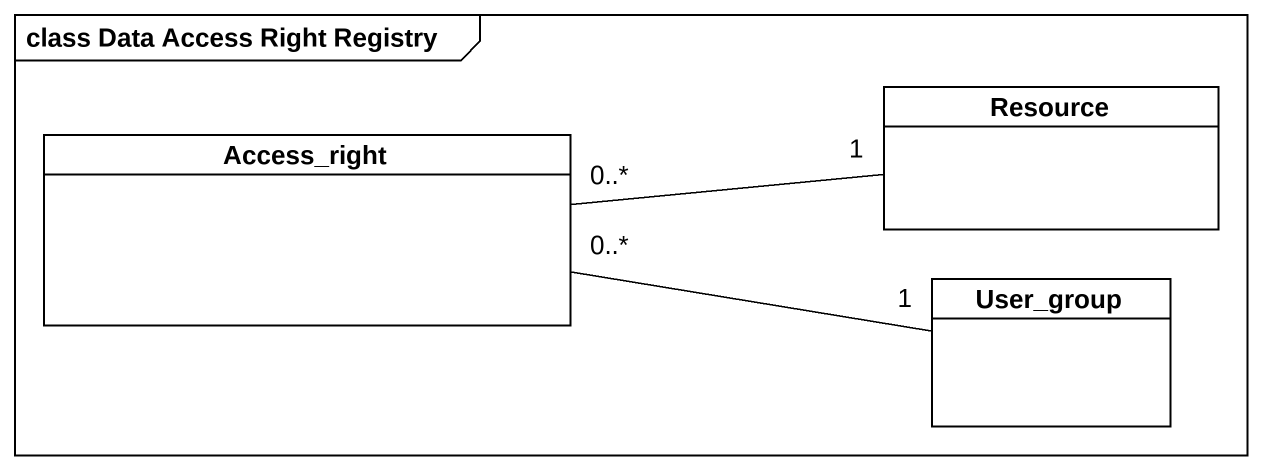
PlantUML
@startuml
mainframe class Data Access Right Registry
hide circle
hide empty members
class Resource #FFFFFF
class Access_right #FFFFFF
class User_group #FFFFFF
Resource "1" -left- "0..*" Access_right
User_group "1" -left- "0..*" Access_right
@enduml
